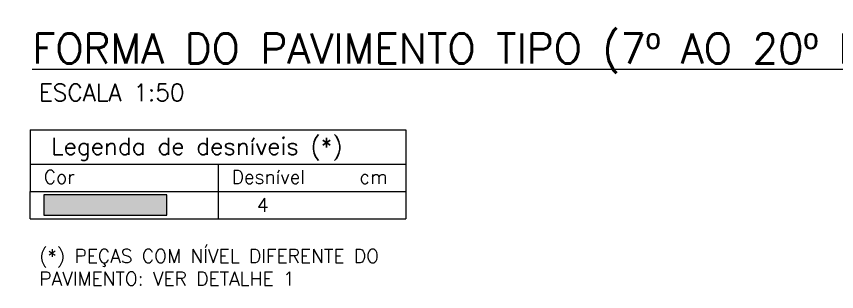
# Model space of a CAD drawing. Header units: millimetres. Extents: x -832 to 3668, y -1574 to 5296.
# Drawn here: x 2681 to 3282, y 1582 to 1783 of the extents above; entities that cross this region are included whole.
import ezdxf

# ---------------------------------------------------------------- set-up
doc = ezdxf.new("R2010")
doc.units = ezdxf.units.MM
doc.header["$LTSCALE"] = 50
for name, color, linetype in [('AR-TEXTO_REGUA 120_1-200', 4, 'Continuous'), ('F-TABELA-NÍVEIS', 1, 'Continuous'), ('F-TEXTO', 6, 'Continuous')]:
    doc.layers.add(name, color=color, linetype=linetype)
doc.layers.add('F-DESNIVEL-3', color=7, linetype='Continuous', true_color=0xd5c7ff)
doc.styles.add('MCP', font='romans.shx')
doc.styles.add('REGUA-120-esc1_200', font='simplex.shx', dxfattribs={"height": 0.6})
doc.styles.add('ROMANS', font='romans.shx')
pattern_1 = [(0, (0, 0), (0, 6.985), [5.08, -1.905]), (90, (0, 0), (-6.985, 4e-16), [5.08, -1.905])]

msp = doc.modelspace()

# ---------------------------------------------------------------- hatches: boundary and pattern name
h = msp.add_hatch()
h.set_pattern_fill('ANGLE', color=256)
h.set_pattern_definition(pattern_1)
h.paths.add_polyline_path([(2681.46, 1733.39), (3583.55, 1733.39), (3583.55, 1783.39), (2681.46, 1783.39)], flags=9)
h = msp.add_hatch()
h.set_pattern_fill('ANGLE', color=256)
h.set_pattern_definition(pattern_1)
h.paths.add_polyline_path([(2694.79, 1718.28), (2823.07, 1718.28), (2823.07, 1737.03), (2694.79, 1737.03)], flags=9)
h = msp.add_hatch()
h.set_pattern_fill('ANGLE', color=256)
h.set_pattern_definition(pattern_1)
h.paths.add_polyline_path([(2704.59, 1673.1), (2956.97, 1673.1), (2956.97, 1701.67), (2704.59, 1701.67)], flags=9)
h = msp.add_hatch()
h.set_pattern_fill('ANGLE', color=256)
h.set_pattern_definition(pattern_1)
h.paths.add_polyline_path([(2700.42, 1658.36), (2728.76, 1658.36), (2728.76, 1673.36), (2700.42, 1673.36)], flags=9)
h = msp.add_hatch()
h.set_pattern_fill('ANGLE', color=256)
h.set_pattern_definition(pattern_1)
h.paths.add_polyline_path([(2838.4, 1658.36), (2900.54, 1658.36), (2900.54, 1673.36), (2838.4, 1673.36)], flags=9)
h = msp.add_hatch()
h.set_pattern_fill('ANGLE', color=256)
h.set_pattern_definition(pattern_1)
h.paths.add_polyline_path([(2932.29, 1659.19), (2955.15, 1659.19), (2955.15, 1669.19), (2932.29, 1669.19)], flags=9)
h = msp.add_hatch()
h.set_pattern_fill('ANGLE', color=256)
h.set_pattern_definition(pattern_1)
h.paths.add_polyline_path([(2856.38, 1637.73), (2868.52, 1637.73), (2868.52, 1652.73), (2856.38, 1652.73)], flags=25)
h = msp.add_hatch()
h.set_pattern_fill('ANGLE', color=256)
h.set_pattern_definition(pattern_1)
h.paths.add_polyline_path([(2856.38, 1637.73), (2868.52, 1637.73), (2868.52, 1652.73), (2856.38, 1652.73)], flags=25)
h = msp.add_hatch()
h.set_pattern_fill('ANGLE', color=256)
h.set_pattern_definition(pattern_1)
h.paths.add_polyline_path([(2695.73, 1581.85), (2955.49, 1581.85), (2955.49, 1615.42), (2695.73, 1615.42)], flags=9)

# ---------------------------------------------------------------- linework, layer by layer
at = {"layer": 'F-DESNIVEL-3'}
for points in [[(2701.49, 1637.73), (2791.49, 1637.73), (2791.49, 1652.73)], [(2701.49, 1637.73), (2791.49, 1652.73), (2701.49, 1652.73)], [(2701.49, 1637.73), (2701.49, 1652.73), (2701.49, 1637.73)]]:
    msp.add_solid(points, dxfattribs=at)
at = {"layer": 'F-TABELA-NÍVEIS'}
for p, q in [((2691.49, 1700.23), (2691.49, 1655.23)), ((2691.49, 1700.23), (2966.49, 1700.23)), ((2966.49, 1700.23), (2966.49, 1675.23)), ((2691.49, 1675.23), (2966.49, 1675.23)), ((2828.99, 1675.23), (2828.99, 1655.23)), ((2966.49, 1675.23), (2966.49, 1655.23)), ((2691.49, 1655.23), (2966.49, 1655.23)), ((2691.49, 1635.23), (2691.49, 1655.23)), ((2791.49, 1652.73), (2701.49, 1652.73)), ((2701.49, 1652.73), (2701.49, 1637.73)), ((2791.49, 1637.73), (2791.49, 1652.73)), ((2828.99, 1655.23), (2828.99, 1635.23)), ((2966.49, 1655.23), (2966.49, 1635.23)), ((2691.49, 1635.23), (2966.49, 1635.23)), ((2701.49, 1637.73), (2791.49, 1637.73))]:
    msp.add_line(p, q, dxfattribs=at)

# ---------------------------------------------------------------- texts
at = {"layer": 'AR-TEXTO_REGUA 120_1-200', "color": 2, "style": 'REGUA-120-esc1_200'}
msp.add_text('ESCALA 1:50', height=12.5, dxfattribs=at).set_placement((2697.92, 1721.4))
at = {"layer": 'F-TABELA-NÍVEIS', "color": 3, "style": 'MCP'}
msp.add_text('Legenda de desníveis (*)', height=12.5, dxfattribs=at).set_placement((2706.97, 1682.03))
at = {"layer": 'F-TABELA-NÍVEIS', "color": 2, "style": 'MCP'}
for s, p in [('Cor', (2701.49, 1660.86)), ('Desnível', (2838.99, 1660.86)), ('cm', (2932.53, 1660.86)), ('4', (2857.45, 1640.23))]:
    msp.add_text(s, height=10, dxfattribs=at).set_placement(p)
at = {"layer": 'F-TABELA-NÍVEIS', "style": 'MCP'}
msp.add_text('4', height=10, dxfattribs=at).set_placement((2857.45, 1640.23))
at = {"layer": 'F-TABELA-NÍVEIS', "color": 2, "insert": (2698.23, 1612.92), "char_height": 10, "width": 276.9593, "attachment_point": 1, "style": 'MCP'}
msp.add_mtext('(*) PEÇAS COM NÍVEL DIFERENTE DO PAVIMENTO: VER DETALHE 1', dxfattribs=at)
at = {"layer": 'F-TEXTO', "style": 'ROMANS'}
msp.add_text('%%UFORMA DO PAVIMENTO TIPO (7º AO 20º PAVIMENTO)', height=21.875, dxfattribs=at).set_placement((2693.08, 1749.01))

doc.saveas('drawing.dxf')
